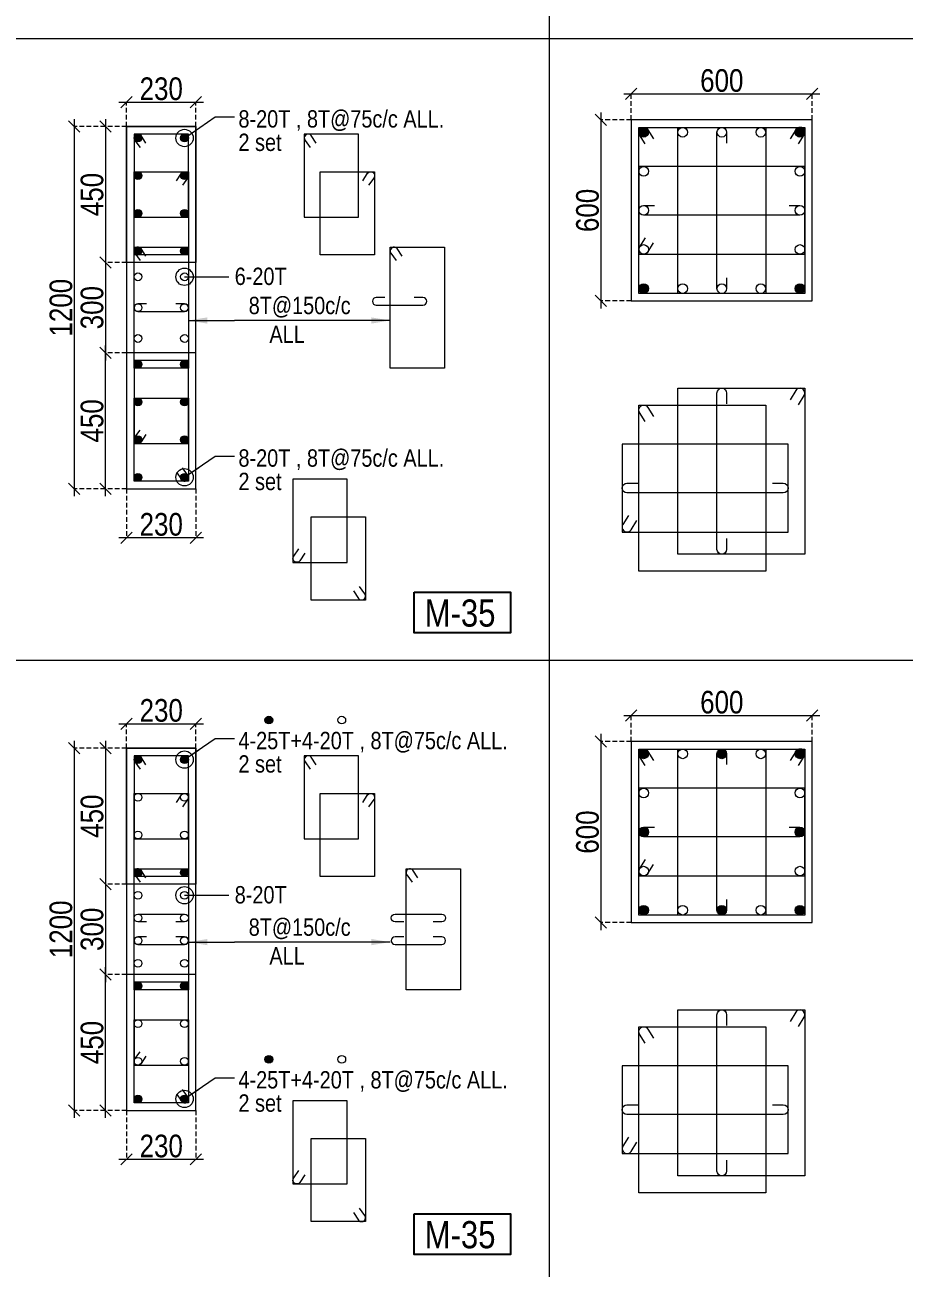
# Model space of a CAD drawing. Header units: millimetres. Extents: x 1112055 to 3390982, y -148532 to 766891.
# Drawn here: x 2171039 to 2182694, y 45613 to 62093 of the extents above; entities that cross this region are included whole.
import ezdxf
from ezdxf.enums import TextEntityAlignment as Align

# ---------------------------------------------------------------- set-up
doc = ezdxf.new("R2010")
doc.units = ezdxf.units.MM
doc.header["$PDMODE"] = 35
doc.header["$PDSIZE"] = -25
doc.linetypes.add('DASHED2', pattern=[0.375, 0.25, -0.125])
doc.linetypes.add('Hidden', pattern=[9.525, 6.35, -3.175])
for name, color, linetype, lineweight in [('B COL', 1, 'Continuous', 30), ('B COL. SIZE DIM', 220, 'Continuous', 25), ('B COLSCH', 204, 'Continuous', 20), ('B COLUMN', 1, 'Hidden', 9), ('B STEEL', 34, 'Continuous', 15), ('B-ST TEXT', 7, 'Continuous', 9)]:
    doc.layers.add(name, color=color, linetype=linetype, lineweight=lineweight)
doc.layers.add('B TEXT', color=7, linetype='Continuous')
doc.styles.add('dim inside', font='romans.shx', dxfattribs={"width": 0.8, "height": 125})
doc.styles.add('SWINC', font='swissc.ttf')
doc.styles.add('TAHOMA', font='tahoma.ttf')
doc.dimstyles.new('dim inside', dxfattribs={"dimtxt": 125, "dimasz": 100, "dimexe": 0, "dimexo": 0, "dimgap": 10, "dimtad": 0, "dimdec": 0, "dimzin": 0, "dimdsep": 46, "dimtxsty": 'dim inside', "dimblk": 'SMALL', "dimcen": 0.09, "dimadec": 0, "dimazin": 0, "dimtfac": 1, "dimtdec": 0, "dimtofl": 0, "dimtmove": 0, "dimatfit": 3, "dimfxl": 1, "dimtolj": 1, "dimtzin": 0, "dimarcsym": 2})
doc.dimstyles.new('PARESH', dxfattribs={"dimscale": 0, "dimtxt": 300, "dimasz": 150, "dimexe": 150, "dimexo": 150, "dimgap": 25, "dimtad": 1, "dimdec": 0, "dimzin": 0, "dimdsep": 46, "dimtxsty": 'TAHOMA', "dimblk": 'ARCHTICK', "dimcen": 100, "dimdle": 150, "dimclrd": 251, "dimclre": 251, "dimclrt": 6, "dimadec": 0, "dimazin": 0, "dimtfac": 1, "dimtdec": 0, "dimtix": 1, "dimtofl": 0, "dimtmove": 0, "dimatfit": 2, "dimfxl": 0.18, "dimtolj": 1, "dimtzin": 0, "dimlwd": 9, "dimlwe": 9, "dimarcsym": 0})

# ---------------------------------------------------------------- blocks, each defined once
blk = doc.blocks.new('_Oblique')
at = {"color": 0, "linetype": 'ByBlock', "lineweight": -2}
blk.add_line((-0.5, -0.5), (0.5, 0.5), dxfattribs=at)
blk = doc.blocks.new('*D3687')
at = {"layer": 'B COL. SIZE DIM', "color": 250, "lineweight": 9, "ltscale": 250, "transparency": 16777216}
blk.add_line((2172287, 61069), (2173407, 61069), dxfattribs=at)
at = {"layer": 'B COL. SIZE DIM', "color": 250, "linetype": 'DASHED2', "lineweight": 9, "ltscale": 250, "transparency": 16777216}
for p, q in [((2172387, 60744), (2172387, 61069)), ((2173307, 60744), (2173307, 61069))]:
    blk.add_line(p, q, dxfattribs=at)
at = {"layer": 'Defpoints', "color": 0, "transparency": 16777216}
for p in [(2173307, 61069), (2172387, 60744), (2173307, 60744)]:
    blk.add_point(p, dxfattribs=at)
at = {"layer": 'B COL. SIZE DIM', "color": 250, "lineweight": 9, "transparency": 16777216, "xscale": 150, "yscale": 150, "zscale": 150, "rotation": 180}
blk.add_blockref('_Oblique', (2172387, 61069), dxfattribs=at)
at = {"layer": 'B COL. SIZE DIM', "color": 250, "lineweight": 9, "transparency": 16777216, "xscale": 150, "yscale": 150, "zscale": 150}
blk.add_blockref('_Oblique', (2173307, 61069), dxfattribs=at)
at = {"layer": 'B COL. SIZE DIM', "color": 6, "transparency": 16777216, "insert": (2172847, 61244), "char_height": 300, "attachment_point": 5, "style": 'SWINC'}
blk.add_mtext('\\A1;230', dxfattribs=at)
blk = doc.blocks.new('*D3688')
at = {"layer": 'B COL. SIZE DIM', "color": 250, "lineweight": 9, "ltscale": 250, "transparency": 16777216}
blk.add_line((2172106, 59044), (2172106, 57644), dxfattribs=at)
at = {"layer": 'B COL. SIZE DIM', "color": 250, "linetype": 'DASHED2', "lineweight": 9, "ltscale": 250, "transparency": 16777216}
for p, q in [((2172387, 58944), (2172106, 58944)), ((2172387, 57744), (2172106, 57744))]:
    blk.add_line(p, q, dxfattribs=at)
at = {"layer": 'Defpoints', "color": 0, "transparency": 16777216}
for p in [(2172387, 58944), (2172106, 57744), (2172387, 57744)]:
    blk.add_point(p, dxfattribs=at)
at = {"layer": 'B COL. SIZE DIM', "color": 250, "lineweight": 9, "transparency": 16777216, "xscale": 150, "yscale": 150, "zscale": 150}
for p, rotation in [((2172106, 58944), 90), ((2172106, 57744), 270)]:
    blk.add_blockref('_Oblique', p, dxfattribs=dict(at, rotation=rotation))
at = {"layer": 'B COL. SIZE DIM', "color": 6, "transparency": 16777216, "insert": (2171931, 58344), "char_height": 300, "attachment_point": 5, "rotation": 90, "style": 'SWINC'}
blk.add_mtext('\\A1;300', dxfattribs=at)
blk = doc.blocks.new('*D3689')
at = {"layer": 'B COL. SIZE DIM', "color": 250, "lineweight": 9, "ltscale": 250, "transparency": 16777216}
blk.add_line((2172106, 60844), (2172106, 58844), dxfattribs=at)
at = {"layer": 'B COL. SIZE DIM', "color": 250, "linetype": 'DASHED2', "lineweight": 9, "ltscale": 250, "transparency": 16777216}
for p, q in [((2172387, 60744), (2172106, 60744)), ((2172387, 58944), (2172106, 58944))]:
    blk.add_line(p, q, dxfattribs=at)
at = {"layer": 'Defpoints', "color": 0, "transparency": 16777216}
for p in [(2172387, 60744), (2172106, 58944), (2172387, 58944)]:
    blk.add_point(p, dxfattribs=at)
at = {"layer": 'B COL. SIZE DIM', "color": 250, "lineweight": 9, "transparency": 16777216, "xscale": 150, "yscale": 150, "zscale": 150}
for p, rotation in [((2172106, 60744), 90), ((2172106, 58944), 270)]:
    blk.add_blockref('_Oblique', p, dxfattribs=dict(at, rotation=rotation))
at = {"layer": 'B COL. SIZE DIM', "color": 6, "transparency": 16777216, "insert": (2171931, 59844), "char_height": 300, "attachment_point": 5, "rotation": 90, "style": 'SWINC'}
blk.add_mtext('\\A1;450', dxfattribs=at)
blk = doc.blocks.new('*D3690')
at = {"layer": 'B COL. SIZE DIM', "color": 250, "lineweight": 9, "ltscale": 250, "transparency": 16777216}
blk.add_line((2172106, 55844), (2172106, 57844), dxfattribs=at)
at = {"layer": 'B COL. SIZE DIM', "color": 250, "linetype": 'DASHED2', "lineweight": 9, "ltscale": 250, "transparency": 16777216}
for p, q in [((2172387, 57744), (2172106, 57744)), ((2172387, 55944), (2172106, 55944))]:
    blk.add_line(p, q, dxfattribs=at)
at = {"layer": 'Defpoints', "color": 0, "transparency": 16777216}
for p in [(2172106, 57744), (2172387, 57744), (2172387, 55944)]:
    blk.add_point(p, dxfattribs=at)
at = {"layer": 'B COL. SIZE DIM', "color": 250, "lineweight": 9, "transparency": 16777216, "xscale": 150, "yscale": 150, "zscale": 150}
for p, rotation in [((2172106, 57744), 90), ((2172106, 55944), 270)]:
    blk.add_blockref('_Oblique', p, dxfattribs=dict(at, rotation=rotation))
at = {"layer": 'B COL. SIZE DIM', "color": 6, "transparency": 16777216, "insert": (2171931, 56844), "char_height": 300, "attachment_point": 5, "rotation": 90, "style": 'SWINC'}
blk.add_mtext('\\A1;450', dxfattribs=at)
blk = doc.blocks.new('*D3691')
at = {"layer": 'B COL. SIZE DIM', "color": 250, "lineweight": 9, "ltscale": 250, "transparency": 16777216}
blk.add_line((2171694, 60844), (2171694, 55844), dxfattribs=at)
at = {"layer": 'B COL. SIZE DIM', "color": 250, "linetype": 'DASHED2', "lineweight": 9, "ltscale": 250, "transparency": 16777216}
for p, q in [((2172387, 60744), (2171694, 60744)), ((2172387, 55944), (2171694, 55944))]:
    blk.add_line(p, q, dxfattribs=at)
at = {"layer": 'Defpoints', "color": 0, "transparency": 16777216}
for p in [(2172387, 60744), (2171694, 55944), (2172387, 55944)]:
    blk.add_point(p, dxfattribs=at)
at = {"layer": 'B COL. SIZE DIM', "color": 250, "lineweight": 9, "transparency": 16777216, "xscale": 150, "yscale": 150, "zscale": 150}
for p, rotation in [((2171694, 60744), 90), ((2171694, 55944), 270)]:
    blk.add_blockref('_Oblique', p, dxfattribs=dict(at, rotation=rotation))
at = {"layer": 'B COL. SIZE DIM', "color": 6, "transparency": 16777216, "insert": (2171519, 58344), "char_height": 300, "attachment_point": 5, "rotation": 90, "style": 'SWINC'}
blk.add_mtext('\\A1;1200', dxfattribs=at)
blk = doc.blocks.new('*D3692')
at = {"layer": 'B COL. SIZE DIM', "color": 250, "linetype": 'DASHED2', "lineweight": 9, "ltscale": 250, "transparency": 16777216}
for p, q in [((2172387, 55944), (2172387, 55295)), ((2173307, 55944), (2173307, 55295))]:
    blk.add_line(p, q, dxfattribs=at)
at = {"layer": 'B COL. SIZE DIM', "color": 250, "lineweight": 9, "ltscale": 250, "transparency": 16777216}
blk.add_line((2173407, 55295), (2172287, 55295), dxfattribs=at)
at = {"layer": 'Defpoints', "color": 0, "transparency": 16777216}
for p in [(2172387, 55944), (2173307, 55944), (2172387, 55295)]:
    blk.add_point(p, dxfattribs=at)
at = {"layer": 'B COL. SIZE DIM', "color": 250, "lineweight": 9, "transparency": 16777216, "xscale": 150, "yscale": 150, "zscale": 150, "rotation": 180}
blk.add_blockref('_Oblique', (2172387, 55295), dxfattribs=at)
at = {"layer": 'B COL. SIZE DIM', "color": 250, "lineweight": 9, "transparency": 16777216, "xscale": 150, "yscale": 150, "zscale": 150}
blk.add_blockref('_Oblique', (2173307, 55295), dxfattribs=at)
at = {"layer": 'B COL. SIZE DIM', "color": 6, "transparency": 16777216, "insert": (2172847, 55470), "char_height": 300, "attachment_point": 5, "style": 'SWINC'}
blk.add_mtext('\\A1;230', dxfattribs=at)
blk = doc.blocks.new('_ArchTick')
at = {"color": 0, "linetype": 'ByBlock', "const_width": 0.15}
blk.add_lwpolyline([(-0.5, -0.5), (0.5, 0.5)], dxfattribs=at)
blk = doc.blocks.new('*D3705')
at = {"layer": 'B COL. SIZE DIM', "color": 250, "lineweight": 9, "ltscale": 250, "transparency": 16777216}
blk.add_line((2172287, 52829), (2173407, 52829), dxfattribs=at)
at = {"layer": 'B COL. SIZE DIM', "color": 250, "linetype": 'DASHED2', "lineweight": 9, "ltscale": 250, "transparency": 16777216}
for p, q in [((2172387, 52504), (2172387, 52829)), ((2173307, 52504), (2173307, 52829))]:
    blk.add_line(p, q, dxfattribs=at)
at = {"layer": 'Defpoints', "color": 0, "transparency": 16777216}
for p in [(2173307, 52829), (2172387, 52504), (2173307, 52504)]:
    blk.add_point(p, dxfattribs=at)
at = {"layer": 'B COL. SIZE DIM', "color": 250, "lineweight": 9, "transparency": 16777216, "xscale": 150, "yscale": 150, "zscale": 150, "rotation": 180}
blk.add_blockref('_Oblique', (2172387, 52829), dxfattribs=at)
at = {"layer": 'B COL. SIZE DIM', "color": 250, "lineweight": 9, "transparency": 16777216, "xscale": 150, "yscale": 150, "zscale": 150}
blk.add_blockref('_Oblique', (2173307, 52829), dxfattribs=at)
at = {"layer": 'B COL. SIZE DIM', "color": 6, "transparency": 16777216, "insert": (2172847, 53004), "char_height": 300, "attachment_point": 5, "style": 'SWINC'}
blk.add_mtext('\\A1;230', dxfattribs=at)
blk = doc.blocks.new('*D3706')
at = {"layer": 'B COL. SIZE DIM', "color": 250, "lineweight": 9, "ltscale": 250, "transparency": 16777216}
blk.add_line((2172106, 50804), (2172106, 49404), dxfattribs=at)
at = {"layer": 'B COL. SIZE DIM', "color": 250, "linetype": 'DASHED2', "lineweight": 9, "ltscale": 250, "transparency": 16777216}
for p, q in [((2172387, 50704), (2172106, 50704)), ((2172387, 49504), (2172106, 49504))]:
    blk.add_line(p, q, dxfattribs=at)
at = {"layer": 'Defpoints', "color": 0, "transparency": 16777216}
for p in [(2172387, 50704), (2172106, 49504), (2172387, 49504)]:
    blk.add_point(p, dxfattribs=at)
at = {"layer": 'B COL. SIZE DIM', "color": 250, "lineweight": 9, "transparency": 16777216, "xscale": 150, "yscale": 150, "zscale": 150}
for p, rotation in [((2172106, 50704), 90), ((2172106, 49504), 270)]:
    blk.add_blockref('_Oblique', p, dxfattribs=dict(at, rotation=rotation))
at = {"layer": 'B COL. SIZE DIM', "color": 6, "transparency": 16777216, "insert": (2171931, 50104), "char_height": 300, "attachment_point": 5, "rotation": 90, "style": 'SWINC'}
blk.add_mtext('\\A1;300', dxfattribs=at)
blk = doc.blocks.new('*D3707')
at = {"layer": 'B COL. SIZE DIM', "color": 250, "lineweight": 9, "ltscale": 250, "transparency": 16777216}
blk.add_line((2172106, 52604), (2172106, 50604), dxfattribs=at)
at = {"layer": 'B COL. SIZE DIM', "color": 250, "linetype": 'DASHED2', "lineweight": 9, "ltscale": 250, "transparency": 16777216}
for p, q in [((2172387, 52504), (2172106, 52504)), ((2172387, 50704), (2172106, 50704))]:
    blk.add_line(p, q, dxfattribs=at)
at = {"layer": 'Defpoints', "color": 0, "transparency": 16777216}
for p in [(2172387, 52504), (2172106, 50704), (2172387, 50704)]:
    blk.add_point(p, dxfattribs=at)
at = {"layer": 'B COL. SIZE DIM', "color": 250, "lineweight": 9, "transparency": 16777216, "xscale": 150, "yscale": 150, "zscale": 150}
for p, rotation in [((2172106, 52504), 90), ((2172106, 50704), 270)]:
    blk.add_blockref('_Oblique', p, dxfattribs=dict(at, rotation=rotation))
at = {"layer": 'B COL. SIZE DIM', "color": 6, "transparency": 16777216, "insert": (2171931, 51604), "char_height": 300, "attachment_point": 5, "rotation": 90, "style": 'SWINC'}
blk.add_mtext('\\A1;450', dxfattribs=at)
blk = doc.blocks.new('*D3708')
at = {"layer": 'B COL. SIZE DIM', "color": 250, "lineweight": 9, "ltscale": 250, "transparency": 16777216}
blk.add_line((2172106, 47604), (2172106, 49604), dxfattribs=at)
at = {"layer": 'B COL. SIZE DIM', "color": 250, "linetype": 'DASHED2', "lineweight": 9, "ltscale": 250, "transparency": 16777216}
for p, q in [((2172387, 49504), (2172106, 49504)), ((2172387, 47704), (2172106, 47704))]:
    blk.add_line(p, q, dxfattribs=at)
at = {"layer": 'Defpoints', "color": 0, "transparency": 16777216}
for p in [(2172106, 49504), (2172387, 49504), (2172387, 47704)]:
    blk.add_point(p, dxfattribs=at)
at = {"layer": 'B COL. SIZE DIM', "color": 250, "lineweight": 9, "transparency": 16777216, "xscale": 150, "yscale": 150, "zscale": 150}
for p, rotation in [((2172106, 49504), 90), ((2172106, 47704), 270)]:
    blk.add_blockref('_Oblique', p, dxfattribs=dict(at, rotation=rotation))
at = {"layer": 'B COL. SIZE DIM', "color": 6, "transparency": 16777216, "insert": (2171931, 48604), "char_height": 300, "attachment_point": 5, "rotation": 90, "style": 'SWINC'}
blk.add_mtext('\\A1;450', dxfattribs=at)
blk = doc.blocks.new('*D3709')
at = {"layer": 'B COL. SIZE DIM', "color": 250, "lineweight": 9, "ltscale": 250, "transparency": 16777216}
blk.add_line((2171694, 52604), (2171694, 47604), dxfattribs=at)
at = {"layer": 'B COL. SIZE DIM', "color": 250, "linetype": 'DASHED2', "lineweight": 9, "ltscale": 250, "transparency": 16777216}
for p, q in [((2172387, 52504), (2171694, 52504)), ((2172387, 47704), (2171694, 47704))]:
    blk.add_line(p, q, dxfattribs=at)
at = {"layer": 'Defpoints', "color": 0, "transparency": 16777216}
for p in [(2172387, 52504), (2171694, 47704), (2172387, 47704)]:
    blk.add_point(p, dxfattribs=at)
at = {"layer": 'B COL. SIZE DIM', "color": 250, "lineweight": 9, "transparency": 16777216, "xscale": 150, "yscale": 150, "zscale": 150}
for p, rotation in [((2171694, 52504), 90), ((2171694, 47704), 270)]:
    blk.add_blockref('_Oblique', p, dxfattribs=dict(at, rotation=rotation))
at = {"layer": 'B COL. SIZE DIM', "color": 6, "transparency": 16777216, "insert": (2171519, 50104), "char_height": 300, "attachment_point": 5, "rotation": 90, "style": 'SWINC'}
blk.add_mtext('\\A1;1200', dxfattribs=at)
blk = doc.blocks.new('*D3710')
at = {"layer": 'B COL. SIZE DIM', "color": 250, "linetype": 'DASHED2', "lineweight": 9, "ltscale": 250, "transparency": 16777216}
for p, q in [((2172387, 47704), (2172387, 47055)), ((2173307, 47704), (2173307, 47055))]:
    blk.add_line(p, q, dxfattribs=at)
at = {"layer": 'B COL. SIZE DIM', "color": 250, "lineweight": 9, "ltscale": 250, "transparency": 16777216}
blk.add_line((2173407, 47055), (2172287, 47055), dxfattribs=at)
at = {"layer": 'Defpoints', "color": 0, "transparency": 16777216}
for p in [(2172387, 47704), (2173307, 47704), (2172387, 47055)]:
    blk.add_point(p, dxfattribs=at)
at = {"layer": 'B COL. SIZE DIM', "color": 250, "lineweight": 9, "transparency": 16777216, "xscale": 150, "yscale": 150, "zscale": 150, "rotation": 180}
blk.add_blockref('_Oblique', (2172387, 47055), dxfattribs=at)
at = {"layer": 'B COL. SIZE DIM', "color": 250, "lineweight": 9, "transparency": 16777216, "xscale": 150, "yscale": 150, "zscale": 150}
blk.add_blockref('_Oblique', (2173307, 47055), dxfattribs=at)
at = {"layer": 'B COL. SIZE DIM', "color": 6, "transparency": 16777216, "insert": (2172847, 47230), "char_height": 300, "attachment_point": 5, "style": 'SWINC'}
blk.add_mtext('\\A1;230', dxfattribs=at)
blk = doc.blocks.new('*D3727')
at = {"layer": 'B COL. SIZE DIM', "color": 250, "lineweight": 9, "ltscale": 250, "transparency": 16777216}
blk.add_line((2178977, 52938), (2181577, 52938), dxfattribs=at)
at = {"layer": 'B COL. SIZE DIM', "color": 250, "linetype": 'DASHED2', "lineweight": 9, "ltscale": 250, "transparency": 16777216}
for p, q in [((2179077, 52593), (2179077, 52938)), ((2181477, 52593), (2181477, 52938))]:
    blk.add_line(p, q, dxfattribs=at)
at = {"layer": 'Defpoints', "color": 0, "transparency": 16777216}
for p in [(2181477, 52938), (2179077, 52593), (2181477, 52593)]:
    blk.add_point(p, dxfattribs=at)
at = {"layer": 'B COL. SIZE DIM', "color": 250, "lineweight": 9, "transparency": 16777216, "xscale": 150, "yscale": 150, "zscale": 150, "rotation": 180}
blk.add_blockref('_Oblique', (2179077, 52938), dxfattribs=at)
at = {"layer": 'B COL. SIZE DIM', "color": 250, "lineweight": 9, "transparency": 16777216, "xscale": 150, "yscale": 150, "zscale": 150}
blk.add_blockref('_Oblique', (2181477, 52938), dxfattribs=at)
at = {"layer": 'B COL. SIZE DIM', "color": 6, "transparency": 16777216, "insert": (2180277, 53113), "char_height": 300, "attachment_point": 5, "style": 'SWINC'}
blk.add_mtext('\\A1;600', dxfattribs=at)
blk = doc.blocks.new('*D3728')
at = {"layer": 'B COL. SIZE DIM', "color": 250, "lineweight": 9, "ltscale": 250, "transparency": 16777216}
blk.add_line((2178673, 52693), (2178673, 50093), dxfattribs=at)
at = {"layer": 'B COL. SIZE DIM', "color": 250, "linetype": 'DASHED2', "lineweight": 9, "ltscale": 250, "transparency": 16777216}
for p, q in [((2179077, 52593), (2178673, 52593)), ((2179077, 50193), (2178673, 50193))]:
    blk.add_line(p, q, dxfattribs=at)
at = {"layer": 'Defpoints', "color": 0, "transparency": 16777216}
for p in [(2179077, 52593), (2178673, 50193), (2179077, 50193)]:
    blk.add_point(p, dxfattribs=at)
at = {"layer": 'B COL. SIZE DIM', "color": 250, "lineweight": 9, "transparency": 16777216, "xscale": 150, "yscale": 150, "zscale": 150}
for p, rotation in [((2178673, 52593), 90), ((2178673, 50193), 270)]:
    blk.add_blockref('_Oblique', p, dxfattribs=dict(at, rotation=rotation))
at = {"layer": 'B COL. SIZE DIM', "color": 6, "transparency": 16777216, "insert": (2178498, 51393), "char_height": 300, "attachment_point": 5, "rotation": 90, "style": 'SWINC'}
blk.add_mtext('\\A1;600', dxfattribs=at)
blk = doc.blocks.new('*D3729')
at = {"layer": 'B COL. SIZE DIM', "color": 250, "lineweight": 9, "ltscale": 250, "transparency": 16777216}
blk.add_line((2178977, 61178), (2181577, 61178), dxfattribs=at)
at = {"layer": 'B COL. SIZE DIM', "color": 250, "linetype": 'DASHED2', "lineweight": 9, "ltscale": 250, "transparency": 16777216}
for p, q in [((2179077, 60833), (2179077, 61178)), ((2181477, 60833), (2181477, 61178))]:
    blk.add_line(p, q, dxfattribs=at)
at = {"layer": 'Defpoints', "color": 0, "transparency": 16777216}
for p in [(2181477, 61178), (2179077, 60833), (2181477, 60833)]:
    blk.add_point(p, dxfattribs=at)
at = {"layer": 'B COL. SIZE DIM', "color": 250, "lineweight": 9, "transparency": 16777216, "xscale": 150, "yscale": 150, "zscale": 150, "rotation": 180}
blk.add_blockref('_Oblique', (2179077, 61178), dxfattribs=at)
at = {"layer": 'B COL. SIZE DIM', "color": 250, "lineweight": 9, "transparency": 16777216, "xscale": 150, "yscale": 150, "zscale": 150}
blk.add_blockref('_Oblique', (2181477, 61178), dxfattribs=at)
at = {"layer": 'B COL. SIZE DIM', "color": 6, "transparency": 16777216, "insert": (2180277, 61353), "char_height": 300, "attachment_point": 5, "style": 'SWINC'}
blk.add_mtext('\\A1;600', dxfattribs=at)
blk = doc.blocks.new('*D3730')
at = {"layer": 'B COL. SIZE DIM', "color": 250, "lineweight": 9, "ltscale": 250, "transparency": 16777216}
blk.add_line((2178673, 60933), (2178673, 58333), dxfattribs=at)
at = {"layer": 'B COL. SIZE DIM', "color": 250, "linetype": 'DASHED2', "lineweight": 9, "ltscale": 250, "transparency": 16777216}
for p, q in [((2179077, 60833), (2178673, 60833)), ((2179077, 58433), (2178673, 58433))]:
    blk.add_line(p, q, dxfattribs=at)
at = {"layer": 'Defpoints', "color": 0, "transparency": 16777216}
for p in [(2179077, 60833), (2178673, 58433), (2179077, 58433)]:
    blk.add_point(p, dxfattribs=at)
at = {"layer": 'B COL. SIZE DIM', "color": 250, "lineweight": 9, "transparency": 16777216, "xscale": 150, "yscale": 150, "zscale": 150}
for p, rotation in [((2178673, 60833), 90), ((2178673, 58433), 270)]:
    blk.add_blockref('_Oblique', p, dxfattribs=dict(at, rotation=rotation))
at = {"layer": 'B COL. SIZE DIM', "color": 6, "transparency": 16777216, "insert": (2178498, 59633), "char_height": 300, "attachment_point": 5, "rotation": 90, "style": 'SWINC'}
blk.add_mtext('\\A1;600', dxfattribs=at)

msp = doc.modelspace()

# ---------------------------------------------------------------- hatches: boundary and pattern name
at = {"layer": 'B STEEL', "lineweight": 9, "ltscale": 0.5}
h = msp.add_hatch(color=34, dxfattribs=at)
edge = h.paths.add_edge_path()
edge.add_arc((2179241, 60669.2), 64, 0, 360)
h = msp.add_hatch(color=34, dxfattribs=at)
edge = h.paths.add_edge_path()
edge.add_arc((2181312.9, 60669.2), 64, 180, 540, ccw=False)
at = {"layer": 'B STEEL', "lineweight": 13}
h = msp.add_hatch(color=256, dxfattribs=at)
h.dxf.hatch_style = 1
edge = h.paths.add_edge_path()
edge.add_ellipse((2172538.2, 60592.9), major_axis=(51.4, 0), ratio=1, start_angle=0, end_angle=360)
h = msp.add_hatch(color=256, dxfattribs=at)
h.dxf.hatch_style = 1
edge = h.paths.add_edge_path()
edge.add_ellipse((2173155.4, 60592.9), major_axis=(51.4, 0), ratio=1, start_angle=0, end_angle=360)
at = {"layer": 'B STEEL', "lineweight": 30}
h = msp.add_hatch(color=256, dxfattribs=at)
h.dxf.hatch_style = 1
edge = h.paths.add_edge_path()
edge.add_ellipse((2172538.2, 60093.8), major_axis=(51.4, 0), ratio=1, start_angle=0, end_angle=360)
h = msp.add_hatch(color=256, dxfattribs=at)
h.dxf.hatch_style = 1
edge = h.paths.add_edge_path()
edge.add_ellipse((2173155.4, 60093.8), major_axis=(51.4, 0), ratio=1, start_angle=0, end_angle=360)
h = msp.add_hatch(color=256, dxfattribs=at)
h.dxf.hatch_style = 1
edge = h.paths.add_edge_path()
edge.add_ellipse((2172538.2, 59594.8), major_axis=(51.4, 0), ratio=1, start_angle=0, end_angle=360)
h = msp.add_hatch(color=256, dxfattribs=at)
h.dxf.hatch_style = 1
edge = h.paths.add_edge_path()
edge.add_ellipse((2173155.4, 59594.8), major_axis=(51.4, 0), ratio=1, start_angle=0, end_angle=360)
at = {"layer": 'B STEEL', "lineweight": 13}
h = msp.add_hatch(color=256, dxfattribs=at)
h.dxf.hatch_style = 1
edge = h.paths.add_edge_path()
edge.add_ellipse((2172538.2, 59095.7), major_axis=(51.4, 0), ratio=1, start_angle=0, end_angle=360)
h = msp.add_hatch(color=256, dxfattribs=at)
h.dxf.hatch_style = 1
edge = h.paths.add_edge_path()
edge.add_ellipse((2173155.4, 59095.7), major_axis=(51.4, 0), ratio=1, start_angle=0, end_angle=360)
at = {"layer": 'B STEEL', "lineweight": 9, "ltscale": 0.5}
h = msp.add_hatch(color=34, dxfattribs=at)
edge = h.paths.add_edge_path()
edge.add_arc((2179241, 58597.3), 64, 0, 360, ccw=False)
h = msp.add_hatch(color=34, dxfattribs=at)
edge = h.paths.add_edge_path()
edge.add_arc((2181312.9, 58597.3), 64, -180, 180)
at = {"layer": 'B STEEL', "lineweight": 13}
h = msp.add_hatch(color=256, dxfattribs=at)
h.dxf.hatch_style = 1
edge = h.paths.add_edge_path()
edge.add_ellipse((2172538.2, 57592.9), major_axis=(51.4, 0), ratio=1, start_angle=0, end_angle=360)
h = msp.add_hatch(color=256, dxfattribs=at)
h.dxf.hatch_style = 1
edge = h.paths.add_edge_path()
edge.add_ellipse((2173155.4, 57592.9), major_axis=(51.4, 0), ratio=1, start_angle=0, end_angle=360)
at = {"layer": 'B STEEL', "lineweight": 30}
h = msp.add_hatch(color=256, dxfattribs=at)
h.dxf.hatch_style = 1
edge = h.paths.add_edge_path()
edge.add_ellipse((2172538.2, 57093.8), major_axis=(51.4, 0), ratio=1, start_angle=0, end_angle=360)
h = msp.add_hatch(color=256, dxfattribs=at)
h.dxf.hatch_style = 1
edge = h.paths.add_edge_path()
edge.add_ellipse((2173155.4, 57093.8), major_axis=(51.4, 0), ratio=1, start_angle=0, end_angle=360)
h = msp.add_hatch(color=256, dxfattribs=at)
h.dxf.hatch_style = 1
edge = h.paths.add_edge_path()
edge.add_ellipse((2172538.2, 56594.8), major_axis=(51.4, 0), ratio=1, start_angle=0, end_angle=360)
h = msp.add_hatch(color=256, dxfattribs=at)
h.dxf.hatch_style = 1
edge = h.paths.add_edge_path()
edge.add_ellipse((2173155.4, 56594.8), major_axis=(51.4, 0), ratio=1, start_angle=0, end_angle=360)
at = {"layer": 'B STEEL', "lineweight": 13}
h = msp.add_hatch(color=256, dxfattribs=at)
h.dxf.hatch_style = 1
edge = h.paths.add_edge_path()
edge.add_ellipse((2172538.2, 56095.7), major_axis=(51.4, 0), ratio=1, start_angle=0, end_angle=360)
h = msp.add_hatch(color=256, dxfattribs=at)
h.dxf.hatch_style = 1
edge = h.paths.add_edge_path()
edge.add_ellipse((2173155.4, 56095.7), major_axis=(51.4, 0), ratio=1, start_angle=0, end_angle=360)
h = msp.add_hatch(color=256, dxfattribs=at)
h.dxf.hatch_style = 1
edge = h.paths.add_edge_path()
edge.add_ellipse((2174273.2, 52877.4), major_axis=(51.4, 0), ratio=1, start_angle=0, end_angle=360)
at = {"layer": 'B STEEL', "lineweight": 9, "ltscale": 0.5}
h = msp.add_hatch(color=34, dxfattribs=at)
edge = h.paths.add_edge_path()
edge.add_arc((2179241, 52429.4), 64, 0, 360)
h = msp.add_hatch(color=34, dxfattribs=at)
edge = h.paths.add_edge_path()
edge.add_arc((2180277, 52429.4), 64, 180, 540, ccw=False)
h = msp.add_hatch(color=34, dxfattribs=at)
edge = h.paths.add_edge_path()
edge.add_arc((2181312.9, 52429.4), 64, 180, 540, ccw=False)
at = {"layer": 'B STEEL', "lineweight": 13}
h = msp.add_hatch(color=256, dxfattribs=at)
h.dxf.hatch_style = 1
edge = h.paths.add_edge_path()
edge.add_ellipse((2172538.2, 52353), major_axis=(51.4, 0), ratio=1, start_angle=0, end_angle=360)
h = msp.add_hatch(color=256, dxfattribs=at)
h.dxf.hatch_style = 1
edge = h.paths.add_edge_path()
edge.add_ellipse((2173155.4, 52353), major_axis=(51.4, 0), ratio=1, start_angle=0, end_angle=360)
at = {"layer": 'B STEEL', "lineweight": 9, "ltscale": 0.5}
h = msp.add_hatch(color=34, dxfattribs=at)
edge = h.paths.add_edge_path()
edge.add_arc((2179241, 51393.4), 64, 180, 540, ccw=False)
h = msp.add_hatch(color=34, dxfattribs=at)
edge = h.paths.add_edge_path()
edge.add_arc((2181312.9, 51393.4), 64, 180, 540, ccw=False)
at = {"layer": 'B STEEL', "lineweight": 13}
h = msp.add_hatch(color=256, dxfattribs=at)
h.dxf.hatch_style = 1
edge = h.paths.add_edge_path()
edge.add_ellipse((2172538.2, 50855.9), major_axis=(51.4, 0), ratio=1, start_angle=0, end_angle=360)
h = msp.add_hatch(color=256, dxfattribs=at)
h.dxf.hatch_style = 1
edge = h.paths.add_edge_path()
edge.add_ellipse((2173155.4, 50855.9), major_axis=(51.4, 0), ratio=1, start_angle=0, end_angle=360)
at = {"layer": 'B STEEL', "lineweight": 9, "ltscale": 0.5}
h = msp.add_hatch(color=34, dxfattribs=at)
edge = h.paths.add_edge_path()
edge.add_arc((2179241, 50357.4), 64, 0, 360, ccw=False)
h = msp.add_hatch(color=34, dxfattribs=at)
edge = h.paths.add_edge_path()
edge.add_arc((2180277, 50357.4), 64, 180, 540, ccw=False)
h = msp.add_hatch(color=34, dxfattribs=at)
edge = h.paths.add_edge_path()
edge.add_arc((2181312.9, 50357.4), 64, -180, 180)
at = {"layer": 'B STEEL', "lineweight": 13}
h = msp.add_hatch(color=256, dxfattribs=at)
h.dxf.hatch_style = 1
edge = h.paths.add_edge_path()
edge.add_ellipse((2172538.2, 49353), major_axis=(51.4, 0), ratio=1, start_angle=0, end_angle=360)
h = msp.add_hatch(color=256, dxfattribs=at)
h.dxf.hatch_style = 1
edge = h.paths.add_edge_path()
edge.add_ellipse((2173155.4, 49353), major_axis=(51.4, 0), ratio=1, start_angle=0, end_angle=360)
h = msp.add_hatch(color=256, dxfattribs=at)
h.dxf.hatch_style = 1
edge = h.paths.add_edge_path()
edge.add_ellipse((2174273.2, 48380.3), major_axis=(51.4, 0), ratio=1, start_angle=0, end_angle=360)
h = msp.add_hatch(color=256, dxfattribs=at)
h.dxf.hatch_style = 1
edge = h.paths.add_edge_path()
edge.add_ellipse((2172538.2, 47855.9), major_axis=(51.4, 0), ratio=1, start_angle=0, end_angle=360)
h = msp.add_hatch(color=256, dxfattribs=at)
h.dxf.hatch_style = 1
edge = h.paths.add_edge_path()
edge.add_ellipse((2173155.4, 47855.9), major_axis=(51.4, 0), ratio=1, start_angle=0, end_angle=360)

# ---------------------------------------------------------------- linework, layer by layer
at = {"layer": 'B COL', "lineweight": 13}
for points in [[(2172386.8, 55944.3), (2173306.8, 55944.3), (2173306.8, 60744.3), (2172386.8, 60744.3)], [(2172386.8, 60744.3), (2173306.8, 60744.3), (2173306.8, 58944.3), (2172386.8, 58944.3)], [(2172386.8, 55944.3), (2173306.8, 55944.3), (2173306.8, 57744.3), (2172386.8, 57744.3)], [(2172386.8, 47704.4), (2173306.8, 47704.4), (2173306.8, 52504.4), (2172386.8, 52504.4)], [(2172386.8, 52504.4), (2173306.8, 52504.4), (2173306.8, 50704.4), (2172386.8, 50704.4)], [(2172386.8, 47704.4), (2173306.8, 47704.4), (2173306.8, 49504.4), (2172386.8, 49504.4)]]:
    msp.add_lwpolyline(points, close=True, dxfattribs=at)
at = {"layer": 'B COLSCH', "color": 250, "lineweight": 0}
for p, q in [((2177989.9, 86630.3), (2177989.9, 21698.7)), ((2079293.2, 61910.7), (2221391.2, 61910.7)), ((2079293.2, 53670.9), (2221391.2, 53670.9))]:
    msp.add_line(p, q, dxfattribs=at)
at = {"layer": 'B COLUMN', "color": 1, "linetype": 'ByBlock', "lineweight": 20}
for points in [[(2179077, 58433.3), (2181477, 58433.3), (2181477, 60833.3), (2179077, 60833.3)], [(2179077, 50193.4), (2181477, 50193.4), (2181477, 52593.4), (2179077, 52593.4)]]:
    msp.add_lwpolyline(points, close=True, dxfattribs=at)
at = {"layer": 'B STEEL', "color": 34, "lineweight": 9, "ltscale": 0.5}
for points in [[(2179261.2, 60514.2), (2179186.5, 60635.7, -1), (2179295.5, 60702.8), (2179370.3, 60581.3)], [(2180341, 58739.9), (2180341, 58597.3, -1), (2180212.9, 58597.3), (2180212.9, 60669.2, -1), (2180341, 60669.2), (2180341, 60526.6)], [(2181292.7, 60514.2), (2181367.5, 60635.7, 1), (2181258.4, 60702.8), (2181183.7, 60581.3)], [(2181170.3, 59697.3), (2181312.9, 59697.3, -1), (2181312.9, 59569.2), (2179241, 59569.2, -1), (2179241, 59697.3), (2179383.6, 59697.3)], [(2179261.2, 59270.3), (2179186.5, 59148.8, 1), (2179295.5, 59081.7), (2179370.3, 59203.2)], [(2180341, 55282.2), (2180341, 55139.5, -1), (2180212.9, 55139.5), (2180212.9, 57211.5, -1), (2180341, 57211.5), (2180341, 57068.8)], [(2181292.7, 57056.4), (2181367.5, 57177.9, 1), (2181258.4, 57245), (2181183.7, 57123.5)], [(2179261.2, 56833.4), (2179186.5, 56954.8, -1), (2179295.5, 57022), (2179370.3, 56900.5)], [(2180949, 56016.4), (2181091.7, 56016.4, -1), (2181091.7, 55888.4), (2179019.7, 55888.4, -1), (2179019.7, 56016.4), (2179162.4, 56016.4)], [(2179040, 55589.5), (2178965.2, 55468, 1), (2179074.2, 55400.9), (2179149, 55522.4)], [(2179261.2, 52274.4), (2179186.5, 52395.8, -1), (2179295.5, 52463), (2179370.3, 52341.5)], [(2180341, 50500.1), (2180341, 50357.4, -1), (2180212.9, 50357.4), (2180212.9, 52429.4, -1), (2180341, 52429.4), (2180341, 52286.8)], [(2181292.7, 52274.4), (2181367.5, 52395.8, 1), (2181258.4, 52463), (2181183.7, 52341.5)], [(2181170.3, 51457.4), (2181312.9, 51457.4, -1), (2181312.9, 51329.4), (2179241, 51329.4, -1), (2179241, 51457.4), (2179383.6, 51457.4)], [(2179261.2, 51030.5), (2179186.5, 50909, 1), (2179295.5, 50841.9), (2179370.3, 50963.4)], [(2180341, 47042.3), (2180341, 46899.7, -1), (2180212.9, 46899.7), (2180212.9, 48971.6, -1), (2180341, 48971.6), (2180341, 48829)], [(2181292.7, 48816.6), (2181367.5, 48938.1, 1), (2181258.4, 49005.2), (2181183.7, 48883.7)], [(2179261.2, 48593.5), (2179186.5, 48715, -1), (2179295.5, 48782.1), (2179370.3, 48660.6)], [(2180949, 47776.6), (2181091.7, 47776.6, -1), (2181091.7, 47648.6), (2179019.7, 47648.6, -1), (2179019.7, 47776.6), (2179162.4, 47776.6)], [(2179040, 47349.6), (2178965.2, 47228.1, 1), (2179074.2, 47161), (2179149, 47282.5)]]:
    msp.add_lwpolyline(points, format="xyb", dxfattribs=at)
for points in [[(2180859, 60733.3), (2180859, 58533.3), (2179177, 58533.3), (2179177, 60733.3)], [(2181377, 60733.3), (2181377, 58533.3), (2179695, 58533.3), (2179695, 60733.3)], [(2179177, 59051.3), (2181377, 59051.3), (2181377, 60215.3), (2179177, 60215.3)], [(2181377, 57275.5), (2181377, 55075.5), (2179695, 55075.5), (2179695, 57275.5)], [(2180859, 57052.4), (2180859, 54852.4), (2179177, 54852.4), (2179177, 57052.4)], [(2178955.7, 55370.4), (2181155.7, 55370.4), (2181155.7, 56534.4), (2178955.7, 56534.4)], [(2180859, 52493.4), (2180859, 50293.4), (2179177, 50293.4), (2179177, 52493.4)], [(2181377, 52493.4), (2181377, 50293.4), (2179695, 50293.4), (2179695, 52493.4)], [(2179177, 50811.4), (2181377, 50811.4), (2181377, 51975.4), (2179177, 51975.4)], [(2181377, 49035.6), (2181377, 46835.6), (2179695, 46835.6), (2179695, 49035.6)], [(2180859, 48812.6), (2180859, 46612.6), (2179177, 46612.6), (2179177, 48812.6)], [(2178955.7, 47130.6), (2181155.7, 47130.6), (2181155.7, 48294.6), (2178955.7, 48294.6)]]:
    msp.add_lwpolyline(points, close=True, dxfattribs=at)
at = {"layer": 'B STEEL', "lineweight": 13}
for points in [[(2172486.8, 59543.3), (2173206.8, 59543.3), (2173206.8, 60644.3), (2172486.8, 60644.3)], [(2174743.1, 59543.3), (2175463.1, 59543.3), (2175463.1, 60644.3), (2174743.1, 60644.3)], [(2172486.8, 60145.2), (2173206.8, 60145.2), (2173206.8, 59044.3), (2172486.8, 59044.3)], [(2174955.4, 60145.2), (2175675.4, 60145.2), (2175675.4, 59044.3), (2174955.4, 59044.3)], [(2172486.8, 56543.3), (2173206.8, 56543.3), (2173206.8, 57644.3), (2172486.8, 57644.3)], [(2172486.8, 57145.2), (2173206.8, 57145.2), (2173206.8, 56044.3), (2172486.8, 56044.3)], [(2174592.3, 54968), (2175312.3, 54968), (2175312.3, 56068.9), (2174592.3, 56068.9)], [(2174834.4, 55569.9), (2175554.4, 55569.9), (2175554.4, 54468.9), (2174834.4, 54468.9)], [(2172486.8, 51303.5), (2173206.8, 51303.5), (2173206.8, 52404.4), (2172486.8, 52404.4)], [(2174743.1, 51303.5), (2175463.1, 51303.5), (2175463.1, 52404.4), (2174743.1, 52404.4)], [(2172486.8, 51905.4), (2173206.8, 51905.4), (2173206.8, 50804.4), (2172486.8, 50804.4)], [(2174955.4, 51905.4), (2175675.4, 51905.4), (2175675.4, 50804.4), (2174955.4, 50804.4)], [(2172486.8, 48303.5), (2173206.8, 48303.5), (2173206.8, 49404.4), (2172486.8, 49404.4)], [(2172486.8, 48905.4), (2173206.8, 48905.4), (2173206.8, 47804.4), (2172486.8, 47804.4)], [(2174592.3, 46728.1), (2175312.3, 46728.1), (2175312.3, 47829.1), (2174592.3, 47829.1)], [(2174834.4, 47330), (2175554.4, 47330), (2175554.4, 46229.1), (2174834.4, 46229.1)]]:
    msp.add_lwpolyline(points, close=True, dxfattribs=at)
for points in [[(2172643.8, 60524.1), (2172579.1, 60624.1, 1), (2172497.3, 60561.7), (2172566.4, 60466.8)], [(2174900.1, 60524.1), (2174835.3, 60624.1, 1), (2174753.6, 60561.7), (2174822.7, 60466.8)], [(2173049.8, 60025.1), (2173114.5, 60125, -1), (2173196.2, 60062.6), (2173127.2, 59967.7)], [(2175518.4, 60025.1), (2175583.1, 60125, -1), (2175664.8, 60062.6), (2175595.8, 59967.7)], [(2172643.8, 56663.5), (2172579.1, 56563.5, -1), (2172497.3, 56626), (2172566.4, 56720.9)], [(2173049.8, 56164.5), (2173114.5, 56064.5, 1), (2173196.2, 56126.9), (2173127.2, 56221.8)], [(2174749.3, 55088.2), (2174684.6, 54988.2, -1), (2174602.9, 55050.6), (2174671.9, 55145.5)], [(2175397.4, 54589.1), (2175462.1, 54489.1, 1), (2175543.8, 54551.6), (2175474.8, 54646.4)], [(2172643.8, 52284.3), (2172579.1, 52384.2, 1), (2172497.3, 52321.8), (2172566.4, 52226.9)], [(2174900.1, 52284.3), (2174835.3, 52384.2, 1), (2174753.6, 52321.8), (2174822.7, 52226.9)], [(2173049.8, 51785.2), (2173114.5, 51885.2, -1), (2173196.2, 51822.8), (2173127.2, 51727.9)], [(2175518.4, 51785.2), (2175583.1, 51885.2, -1), (2175664.8, 51822.8), (2175595.8, 51727.9)], [(2172643.8, 48423.7), (2172579.1, 48323.7, -1), (2172497.3, 48386.1), (2172566.4, 48481)], [(2173049.8, 47924.6), (2173114.5, 47824.6, 1), (2173196.2, 47887.1), (2173127.2, 47982)], [(2174749.3, 46848.3), (2174684.6, 46748.3, -1), (2174602.9, 46810.8), (2174671.9, 46905.7)], [(2175397.4, 46349.3), (2175462.1, 46249.3, 1), (2175543.8, 46311.7), (2175474.8, 46406.6)]]:
    msp.add_lwpolyline(points, format="xyb", dxfattribs=at)
at = {"layer": 'B STEEL', "color": 3, "lineweight": 13}
for points in [[(2173206.8, 57541.5), (2172486.8, 57541.5), (2172486.8, 59147.1), (2173206.8, 59147.1)], [(2176601.5, 57541.5), (2175881.5, 57541.5), (2175881.5, 59147.1), (2176601.5, 59147.1)], [(2173206.8, 49301.6), (2172486.8, 49301.6), (2172486.8, 50907.3), (2173206.8, 50907.3)], [(2176811.7, 49301.6), (2176091.7, 49301.6), (2176091.7, 50907.3), (2176811.7, 50907.3)]]:
    msp.add_lwpolyline(points, close=True, dxfattribs=at)
for points in [[(2172643.8, 59026.9), (2172579.1, 59126.9, 1), (2172497.3, 59064.5), (2172566.4, 58969.6)], [(2176038.5, 59026.9), (2175973.8, 59126.9, 1), (2175892.1, 59064.5), (2175961.1, 58969.6)], [(2172652.8, 58395.1), (2172538.2, 58395.1, 1), (2172538.2, 58292.3), (2173155.4, 58292.3, 1), (2173155.4, 58395.1), (2173040.8, 58395.1)], [(2175812.2, 58480.1), (2175697.6, 58480.1, 1), (2175697.6, 58377.2), (2176314.8, 58377.2, 1), (2176314.8, 58480.1), (2176200.2, 58480.1)], [(2172643.8, 50787.1), (2172579.1, 50887.1, 1), (2172497.3, 50824.6), (2172566.4, 50729.8)], [(2176248.7, 50787.1), (2176184, 50887.1, 1), (2176102.3, 50824.6), (2176171.3, 50729.8)], [(2172652.8, 50203.3), (2172538.2, 50203.3, -1), (2172538.2, 50306.1), (2173155.4, 50306.1, -1), (2173155.4, 50203.3), (2173040.8, 50203.3)], [(2176062.2, 50203.3), (2175947.7, 50203.3, -1), (2175947.7, 50306.1), (2176564.9, 50306.1, -1), (2176564.9, 50203.3), (2176450.3, 50203.3)], [(2172652.8, 50005.6), (2172538.2, 50005.6, 1), (2172538.2, 49902.7), (2173155.4, 49902.7, 1), (2173155.4, 50005.6), (2173040.8, 50005.6)], [(2176062.2, 50005.6), (2175947.7, 50005.6, 1), (2175947.7, 49902.7), (2176564.9, 49902.7, 1), (2176564.9, 50005.6), (2176450.3, 50005.6)]]:
    msp.add_lwpolyline(points, format="xyb", dxfattribs=at)
at = {"layer": 'B STEEL', "color": 34, "lineweight": 9, "ltscale": 0.5}
for centre in [(2179241, 60669.2), (2179759, 60669.2), (2180277, 60669.2), (2180795, 60669.2), (2181312.9, 60669.2), (2179241, 60151.3), (2181312.9, 60151.3), (2179241, 59633.3), (2181312.9, 59633.3), (2179241, 59115.3), (2181312.9, 59115.3), (2179241, 58597.3), (2179759, 58597.3), (2180277, 58597.3), (2180795, 58597.3), (2181312.9, 58597.3), (2179241, 52429.4), (2179759, 52429.4), (2180277, 52429.4), (2180795, 52429.4), (2181312.9, 52429.4), (2179241, 51911.4), (2181312.9, 51911.4), (2179241, 51393.4), (2181312.9, 51393.4), (2179241, 50875.4), (2181312.9, 50875.4), (2179241, 50357.4), (2179759, 50357.4), (2180277, 50357.4), (2180795, 50357.4), (2181312.9, 50357.4)]:
    msp.add_circle(centre, 64, dxfattribs=at)
at = {"layer": 'B STEEL', "lineweight": 13}
for centre in [(2172538.2, 60592.9), (2173155.4, 60592.9), (2172538.2, 60093.8), (2173155.4, 60093.8), (2172538.2, 59594.8), (2173155.4, 59594.8), (2172538.2, 59095.7), (2173155.4, 59095.7), (2172538.2, 58752.9), (2173155.4, 58752.9), (2172538.2, 58343.7), (2173155.4, 58343.7), (2172538.2, 57935.7), (2173155.4, 57935.7), (2172538.2, 57592.9), (2173155.4, 57592.9), (2172538.2, 57093.8), (2173155.4, 57093.8), (2172538.2, 56594.8), (2173155.4, 56594.8), (2172538.2, 56095.7), (2173155.4, 56095.7), (2174273.2, 52877.4), (2175240, 52877.4), (2172538.2, 52353), (2173155.4, 52353), (2172538.2, 51854), (2173155.4, 51854), (2172538.2, 51354.9), (2173155.4, 51354.9), (2172538.2, 50855.9), (2173155.4, 50855.9), (2172538.2, 50555.3), (2173155.4, 50555.3), (2172538.2, 50254.7), (2173155.4, 50254.7), (2172538.2, 49954.2), (2173155.4, 49954.2), (2172538.2, 49653.6), (2173155.4, 49653.6), (2172538.2, 49353), (2173155.4, 49353), (2172538.2, 48854), (2173155.4, 48854), (2172538.2, 48354.9), (2173155.4, 48354.9), (2174273.2, 48380.3), (2175240, 48380.3), (2172538.2, 47855.9), (2173155.4, 47855.9)]:
    msp.add_circle(centre, 51.4, dxfattribs=at)
at = {"layer": 'B TEXT', "color": 1}
for points in [[(2176200.8, 54572.5), (2177475.4, 54572.5), (2177475.4, 54034.5), (2176200.8, 54034.5)], [(2176200.8, 46332.7), (2177475.4, 46332.7), (2177475.4, 45794.7), (2176200.8, 45794.7)]]:
    msp.add_lwpolyline(points, close=True, dxfattribs=at)

# ---------------------------------------------------------------- texts
at = {"layer": 'B TEXT', "lineweight": 15, "style": 'SWINC'}
for s, p in [('8-20T , 8T@75c/c ALL.', (2173870.4, 60662.2)), ('2 set', (2173870.4, 60352)), ('6-20T', (2173820.8, 58575.6)), ('8T@150c/c', (2174006.3, 58189.1)), ('ALL', (2174280.9, 57808.3)), ('8-20T , 8T@75c/c ALL.', (2173870.4, 56167)), ('2 set', (2173870.4, 55856.8)), ('4-25T+4-20T , 8T@75c/c ALL.', (2173870.4, 52422.4)), ('2 set', (2173870.4, 52112.2)), ('8-20T', (2173820.8, 50378)), ('8T@150c/c', (2174006.3, 49949.2)), ('ALL', (2174280.9, 49568.5)), ('4-25T+4-20T , 8T@75c/c ALL.', (2173870.4, 47925.2)), ('2 set', (2173870.4, 47617))]:
    msp.add_text(s, height=230, dxfattribs=at).set_placement(p, align=Align.BOTTOM_LEFT)
at = {"layer": 'B TEXT', "color": 1, "style": 'SWINC'}
for p in [(2176338.1, 54008), (2176338.1, 45768.1)]:
    msp.add_text('M-35', height=360, dxfattribs=at).set_placement(p, align=Align.BOTTOM_LEFT)

# ---------------------------------------------------------------- dimensions: what is measured, and where the dimension line sits
at = {"layer": 'B COL. SIZE DIM', "color": 250, "ltscale": 250}
for base, p1, p2, picture, middle in [((2181477, 61178.2), (2179077, 60833.3), (2181477, 60833.3), '*D3729', (2180277, 61353.2)), ((2173306.8, 61069.2), (2172386.8, 60744.3), (2173306.8, 60744.3), '*D3687', (2172846.8, 61244.2)), ((2172386.8, 55294.8), (2173306.8, 55944.3), (2172386.8, 55944.3), '*D3692', (2172846.8, 55469.8)), ((2181477, 52938.4), (2179077, 52593.4), (2181477, 52593.4), '*D3727', (2180277, 53113.4)), ((2173306.8, 52829.3), (2172386.8, 52504.4), (2173306.8, 52504.4), '*D3705', (2172846.8, 53004.3)), ((2172386.8, 47054.9), (2173306.8, 47704.4), (2172386.8, 47704.4), '*D3710', (2172846.8, 47229.9))]:
    dim = msp.add_linear_dim(base=base, p1=p1, p2=p2, dimstyle='dim inside', override={"dimtxt": 300, "dimasz": 150, "dimgap": 25, "dimtad": 3, "dimlfac": 0.25, "dimtxsty": 'SWINC', "dimblk1": 'Oblique', "dimblk2": 'Oblique', "dimsah": 1, "dimdle": 100, "dimclrd": 250, "dimclre": 250, "dimclrt": 6, "dimfxl": 1000, "dimlwd": 9, "dimlwe": 9}, dxfattribs=at)
    dim.commit()
    dim.dimension.update_dxf_attribs({"geometry": picture, "text_midpoint": middle})
for base, p1, p2, angle, picture, middle in [((2171694.1, 55944.3), (2172386.8, 60744.3), (2172386.8, 55944.3), 90, '*D3691', (2171519.1, 58344.3)), ((2172106.3, 58944.3), (2172386.8, 60744.3), (2172386.8, 58944.3), 90, '*D3689', (2171931.3, 59844.3)), ((2178673.1, 58433.3), (2179077, 60833.3), (2179077, 58433.3), 90, '*D3730', (2178498.1, 59633.3)), ((2172106.3, 57744.3), (2172386.8, 58944.3), (2172386.8, 57744.3), 90, '*D3688', (2171931.3, 58344.3)), ((2172106.3, 57744.3), (2172386.8, 55944.3), (2172386.8, 57744.3), 270, '*D3690', (2171931.3, 56844.3)), ((2171694.1, 47704.4), (2172386.8, 52504.4), (2172386.8, 47704.4), 90, '*D3709', (2171519.1, 50104.4)), ((2172106.3, 50704.4), (2172386.8, 52504.4), (2172386.8, 50704.4), 90, '*D3707', (2171931.3, 51604.4)), ((2178673.1, 50193.4), (2179077, 52593.4), (2179077, 50193.4), 90, '*D3728', (2178498.1, 51393.4)), ((2172106.3, 49504.4), (2172386.8, 50704.4), (2172386.8, 49504.4), 90, '*D3706', (2171931.3, 50104.4)), ((2172106.3, 49504.4), (2172386.8, 47704.4), (2172386.8, 49504.4), 270, '*D3708', (2171931.3, 48604.4))]:
    dim = msp.add_linear_dim(base=base, p1=p1, p2=p2, angle=angle, dimstyle='dim inside', override={"dimtxt": 300, "dimasz": 150, "dimgap": 25, "dimtad": 3, "dimlfac": 0.25, "dimtxsty": 'SWINC', "dimblk1": 'Oblique', "dimblk2": 'Oblique', "dimsah": 1, "dimdle": 100, "dimclrd": 250, "dimclre": 250, "dimclrt": 6, "dimfxl": 1000, "dimlwd": 9, "dimlwe": 9}, dxfattribs=at)
    dim.commit()
    dim.dimension.update_dxf_attribs({"geometry": picture, "text_midpoint": middle})

# ---------------------------------------------------------------- leaders
at = {"layer": 'B-ST TEXT', "lineweight": 15}
for points, override in [([(2173155.4, 60592.9), (2173562.5, 60872.5), (2173817, 60872.5)], {"dimscale": 1, "dimasz": 230, "dimtad": 0, "dimclrd": 0, "dimldrblk": 'Origin', "dimtfill": 2}), ([(2173155.4, 58752.9), (2173743.8, 58752.9)], {"dimscale": 1, "dimasz": 230, "dimtad": 0, "dimclrd": 0, "dimldrblk": 'Origin', "dimtfill": 2}), ([(2173206.8, 58174.1), (2173816, 58174.1)], {"dimscale": 1, "dimasz": 250, "dimtad": 0, "dimclrd": 0, "dimtfill": 2}), ([(2175881.5, 58174.1), (2173816, 58174.1)], {"dimscale": 1, "dimasz": 250, "dimtad": 0, "dimclrd": 0, "dimtfill": 2}), ([(2173155.4, 56095.7), (2173562.5, 56375.3), (2173817, 56375.3)], {"dimscale": 1, "dimasz": 230, "dimtad": 0, "dimclrd": 0, "dimldrblk": 'Origin', "dimtfill": 2}), ([(2173155.4, 52353), (2173562.5, 52632.6), (2173817, 52632.6)], {"dimscale": 1, "dimasz": 230, "dimtad": 0, "dimclrd": 0, "dimldrblk": 'Origin', "dimtfill": 2}), ([(2173155.4, 50555.3), (2173743.8, 50555.3)], {"dimscale": 1, "dimasz": 230, "dimtad": 0, "dimclrd": 0, "dimldrblk": 'Origin', "dimtfill": 2}), ([(2173206.8, 49934.3), (2173816, 49934.3)], {"dimscale": 1, "dimasz": 250, "dimtad": 0, "dimclrd": 0, "dimtfill": 2}), ([(2175881.5, 49934.3), (2173816, 49934.3)], {"dimscale": 1, "dimasz": 250, "dimtad": 0, "dimclrd": 0, "dimtfill": 2}), ([(2173155.4, 47855.9), (2173562.5, 48135.5), (2173817, 48135.5)], {"dimscale": 1, "dimasz": 230, "dimtad": 0, "dimclrd": 0, "dimldrblk": 'Origin', "dimtfill": 2})]:
    msp.add_leader(points, dimstyle='PARESH', override=override, dxfattribs=at)

doc.saveas('drawing.dxf')
